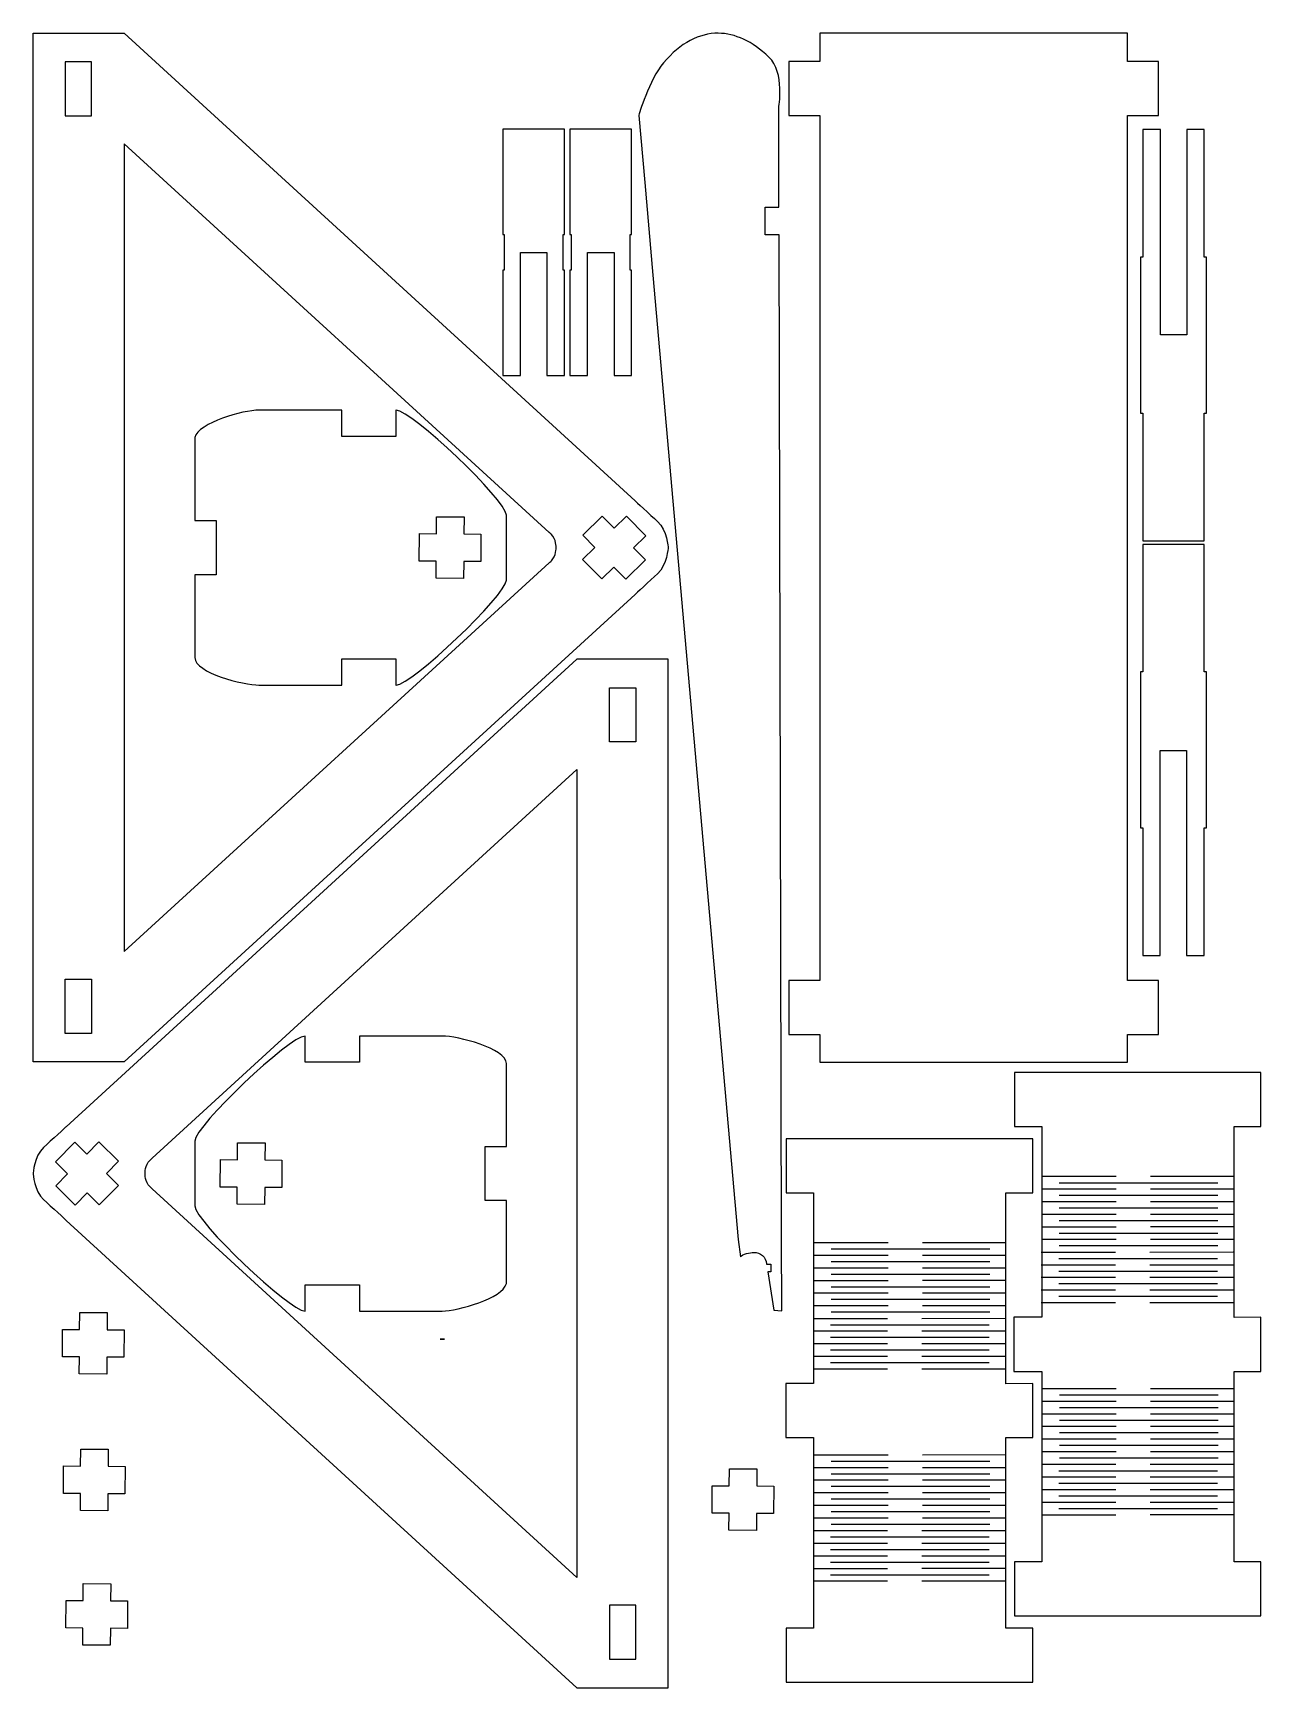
# Model space of a CAD drawing. Extents: x 0.1 to 8.8, y 0.1 to 11.9.
import ezdxf

# ---------------------------------------------------------------- set-up
doc = ezdxf.new("R2010")
doc.units = 0
doc.layers.add('Layer_1', color=7, linetype='CONTINUOUS')

msp = doc.modelspace()

# ---------------------------------------------------------------- linework, layer by layer
at = {"layer": 'Layer_1', "color": 3}
for p, q in [((0.069435, 11.859099), (0.297623, 11.859099)), ((0.069435, 8.208906), (0.069435, 11.859099)), ((0.297623, 11.859099), (0.717055, 11.859099)), ((0.717055, 11.859099), (4.342242, 8.541285)), ((4.933051, 11.859093), (4.933051, 11.859093)), ((7.83935, 11.858465), (5.653284, 11.858465)), ((5.653284, 11.858465), (5.653284, 11.65887)), ((7.83935, 11.65887), (7.83935, 11.858465)), ((0.485071, 11.656051), (0.297622, 11.656051)), ((0.297622, 11.656051), (0.297622, 11.271977)), ((0.485071, 11.271977), (0.485071, 11.656051)), ((5.653284, 11.65887), (5.433258, 11.65887)), ((5.433258, 11.65887), (5.433258, 11.275164)), ((8.059376, 11.65887), (7.83935, 11.65887)), ((8.059376, 11.275164), (8.059376, 11.65887)), ((4.368793, 11.275998), (4.410851, 10.800716)), ((5.364084, 10.624089), (5.362283, 11.33049)), ((5.433258, 11.275164), (5.653284, 11.275164)), ((5.653284, 11.275164), (5.653284, 5.137018)), ((7.83935, 5.137018), (7.83935, 11.275164)), ((7.83935, 11.275164), (8.059376, 11.275164)), ((0.297622, 11.271977), (0.485071, 11.271977)), ((3.841186, 11.179513), (3.403875, 11.179513)), ((3.403875, 11.179513), (3.403875, 10.430514)), ((3.841186, 10.430514), (3.841186, 11.179513)), ((4.318045, 11.179513), (3.880733, 11.179513)), ((3.880733, 11.179513), (3.880733, 10.430514)), ((4.318045, 10.430514), (4.318045, 11.179513)), ((8.071887, 11.175549), (7.947413, 11.175549)), ((7.947413, 11.175549), (7.947413, 10.269244)), ((8.071887, 9.719724), (8.071887, 11.175549)), ((8.383358, 11.175549), (8.258884, 11.175549)), ((8.258884, 11.175549), (8.258884, 9.719724)), ((8.383358, 10.269244), (8.383358, 11.175549)), ((3.732456, 8.31702), (0.717055, 11.075401)), ((0.717055, 11.075401), (0.717055, 8.208906)), ((4.410851, 10.800716), (4.469184, 10.141819)), ((5.266775, 10.428971), (5.266775, 10.624089)), ((5.266775, 10.624089), (5.364084, 10.624089)), ((3.403875, 10.430514), (3.413045, 10.430514)), ((3.413045, 10.430514), (3.413045, 10.178625)), ((3.832016, 10.178625), (3.832016, 10.430514)), ((3.832016, 10.430514), (3.841186, 10.430514)), ((3.880733, 10.430514), (3.889904, 10.430514)), ((3.889904, 10.430514), (3.889904, 10.178625)), ((4.308874, 10.178625), (4.308874, 10.430514)), ((4.308874, 10.430514), (4.318045, 10.430514)), ((5.364627, 10.428971), (5.266775, 10.428971)), ((5.382943, 3.31428), (5.364627, 10.428971)), ((3.528248, 9.429627), (3.528248, 10.302347)), ((3.528248, 10.302347), (3.71624, 10.302347)), ((3.71624, 10.302347), (3.71624, 9.429627)), ((4.005106, 9.429627), (4.005106, 10.302347)), ((4.005106, 10.302347), (4.193099, 10.302347)), ((4.193099, 10.302347), (4.193099, 9.429627)), ((7.947413, 10.269244), (7.930523, 10.269244)), ((7.930523, 10.269244), (7.930523, 9.163321)), ((8.399306, 10.269244), (8.383358, 10.269244)), ((8.399306, 9.163321), (8.399306, 10.269244)), ((3.413045, 10.178625), (3.403875, 10.178625)), ((3.403875, 10.178625), (3.403875, 9.429627)), ((3.841186, 10.178625), (3.832016, 10.178625)), ((3.841186, 9.429627), (3.841186, 10.178625)), ((3.889904, 10.178625), (3.880733, 10.178625)), ((3.880733, 10.178625), (3.880733, 9.429627)), ((4.318045, 10.178625), (4.308874, 10.178625)), ((4.318045, 9.429627), (4.318045, 10.178625)), ((4.469184, 10.141819), (5.074913, 3.29822)), ((8.258884, 9.719724), (8.071887, 9.719724)), ((3.403875, 9.429627), (3.528248, 9.429627)), ((3.71624, 9.429627), (3.841186, 9.429627)), ((3.841186, 9.429627), (3.841186, 9.429627)), ((3.880733, 9.429627), (4.005106, 9.429627)), ((4.193099, 9.429627), (4.318045, 9.429627)), ((4.318045, 9.429627), (4.318045, 9.429627)), ((2.261185, 9.184617), (1.67266, 9.184617)), ((2.261185, 8.998193), (2.261185, 9.184617)), ((2.646652, 9.184617), (2.645505, 9.184617)), ((2.645505, 9.184617), (2.645505, 8.998193)), ((7.930523, 9.163321), (7.947413, 9.163321)), ((7.947413, 9.163321), (7.947413, 8.25759)), ((8.383358, 8.25759), (8.383358, 9.163321)), ((8.383358, 9.163321), (8.399306, 9.163321)), ((1.217512, 8.989589), (1.217512, 8.401064)), ((2.645505, 8.998193), (2.261185, 8.998193)), ((1.217512, 8.401064), (1.368372, 8.401064)), ((1.368372, 8.401064), (1.368372, 8.016745)), ((2.932847, 8.307321), (2.933688, 8.427776)), ((2.933688, 8.427776), (3.128711, 8.426414)), ((3.128711, 8.426414), (3.12787, 8.30596)), ((3.429057, 7.978886), (3.429057, 8.438922)), ((3.971024, 8.295994), (4.109889, 8.432933)), ((4.109889, 8.432933), (4.194873, 8.346755)), ((4.194873, 8.346755), (4.28105, 8.431738)), ((4.28105, 8.431738), (4.417988, 8.292874)), ((2.810455, 8.113141), (2.811817, 8.308164)), ((2.811817, 8.308164), (2.811818, 8.308165)), ((2.811818, 8.308165), (2.932847, 8.307321)), ((3.12787, 8.30596), (3.248899, 8.305113)), ((3.248899, 8.305113), (3.247537, 8.11009)), ((4.056006, 8.209815), (3.971024, 8.295994)), ((4.417988, 8.292874), (4.331811, 8.20789)), ((8.382416, 8.231921), (7.946472, 8.231921)), ((7.946472, 8.231921), (7.946472, 7.326189)), ((7.947413, 8.25759), (8.383358, 8.25759)), ((8.382416, 7.326189), (8.382416, 8.231921)), ((0.069435, 4.558711), (0.069435, 8.208906)), ((0.717055, 8.208906), (0.717055, 5.342409)), ((2.931485, 8.112297), (2.810455, 8.113141)), ((2.930641, 7.991268), (2.931485, 8.112297)), ((3.126507, 8.110935), (3.125663, 7.989906)), ((3.247537, 8.11009), (3.126507, 8.110935)), ((3.970237, 8.125236), (4.056006, 8.209815)), ((4.107176, 7.986371), (3.970237, 8.125236)), ((4.416795, 8.121713), (4.277929, 7.984774)), ((4.331811, 8.20789), (4.416795, 8.121713)), ((0.717055, 5.342409), (3.732456, 8.10079)), ((1.368372, 8.016745), (1.217512, 8.016745)), ((1.217512, 8.016745), (1.217512, 7.42822)), ((3.125663, 7.989906), (2.930641, 7.991268)), ((4.192945, 8.070951), (4.107176, 7.986371)), ((4.277929, 7.984773), (4.192945, 8.070951)), ((4.342242, 7.876527), (0.717055, 4.558711)), ((4.277929, 7.984774), (4.277929, 7.984773)), ((3.929514, 7.417053), (0.304326, 4.099239)), ((2.261185, 7.233192), (2.261185, 7.419615)), ((2.261185, 7.419615), (2.645505, 7.419615)), ((2.645505, 7.419615), (2.645505, 7.233192)), ((4.348946, 7.417053), (3.929514, 7.417053)), ((4.577134, 7.417053), (4.348946, 7.417053)), ((4.577134, 3.76686), (4.577134, 7.417053)), ((7.946472, 7.326189), (7.930523, 7.326189)), ((7.930523, 7.326189), (7.930523, 6.220267)), ((8.399306, 7.326189), (8.382416, 7.326189)), ((8.399306, 6.220267), (8.399306, 7.326189)), ((1.67266, 7.233192), (2.261185, 7.233192)), ((2.645505, 7.233192), (2.646652, 7.233192)), ((4.161498, 7.214005), (4.348947, 7.214005)), ((4.161498, 6.829932), (4.161498, 7.214005)), ((4.348947, 7.214005), (4.348947, 6.829932)), ((4.348947, 6.829932), (4.161498, 6.829932)), ((8.070945, 5.313962), (8.070945, 6.769787)), ((8.070945, 6.769787), (8.257943, 6.769787)), ((8.257943, 6.769787), (8.257943, 5.313962)), ((0.914113, 3.874974), (3.929514, 6.633356)), ((3.929514, 6.633356), (3.929514, 3.76686)), ((7.930523, 6.220267), (7.946472, 6.220267)), ((7.946472, 6.220267), (7.946472, 5.313962)), ((8.382416, 5.313962), (8.382416, 6.220267)), ((8.382416, 6.220267), (8.399306, 6.220267)), ((7.946472, 5.313962), (8.070945, 5.313962)), ((8.257943, 5.313962), (8.382416, 5.313962)), ((0.297622, 4.761758), (0.297622, 5.145831)), ((0.297622, 5.145831), (0.485071, 5.145831)), ((0.485071, 5.145831), (0.485071, 4.761758)), ((5.653284, 5.137018), (5.433258, 5.137018)), ((5.433258, 5.137018), (5.433258, 4.753312)), ((8.059376, 5.137018), (7.83935, 5.137018)), ((8.059376, 4.753312), (8.059376, 5.137018)), ((0.485071, 4.761758), (0.297622, 4.761758)), ((2.001065, 4.742572), (1.999918, 4.742572)), ((2.001065, 4.556148), (2.001065, 4.742572)), ((2.973909, 4.742572), (2.385384, 4.742572)), ((2.385384, 4.742572), (2.385384, 4.556148)), ((5.433258, 4.753312), (5.653284, 4.753312)), ((5.433258, 4.753312), (5.433258, 4.753312)), ((5.653284, 4.753312), (5.653284, 4.558305)), ((7.83935, 4.558305), (7.83935, 4.753312)), ((7.83935, 4.753312), (8.059376, 4.753312)), ((0.297623, 4.558711), (0.069435, 4.558711)), ((0.717055, 4.558711), (0.297623, 4.558711)), ((2.385384, 4.556148), (2.001065, 4.556148)), ((3.429058, 3.959019), (3.429058, 4.547544)), ((5.653284, 4.558305), (7.83935, 4.558305)), ((7.229911, 4.483518), (7.035455, 4.483518)), ((7.035455, 4.483518), (7.035455, 4.099768)), ((8.595397, 4.48354), (7.229911, 4.483518)), ((8.785264, 4.48354), (8.595397, 4.48354)), ((8.785264, 4.099791), (8.785264, 4.48354)), ((1.217512, 3.996878), (1.217512, 3.536842)), ((5.610217, 4.013421), (5.415761, 4.013421)), ((5.415761, 4.013421), (5.415761, 3.629671)), ((6.975703, 4.013443), (5.610217, 4.013421)), ((7.165571, 4.013443), (6.975703, 4.013443)), ((7.035455, 4.099768), (7.229911, 4.099768)), ((7.165571, 3.629693), (7.165571, 4.013443)), ((7.229911, 4.099768), (7.229911, 2.746864)), ((8.595396, 2.745269), (8.595397, 4.099791)), ((8.595397, 4.099791), (8.785264, 4.099791)), ((0.365519, 3.989693), (0.228581, 3.850829)), ((0.451697, 3.90471), (0.365519, 3.989693)), ((0.53668, 3.990888), (0.451697, 3.90471)), ((0.675545, 3.853949), (0.53668, 3.990888)), ((1.520062, 3.864829), (1.520907, 3.985858)), ((1.520907, 3.985858), (1.715929, 3.984496)), ((1.715929, 3.984496), (1.715085, 3.863467)), ((3.278198, 3.5747), (3.278198, 3.959019)), ((3.278198, 3.959019), (3.429058, 3.959019)), ((0.228581, 3.850829), (0.314758, 3.765846)), ((0.314758, 3.765846), (0.229774, 3.679668)), ((0.590563, 3.76777), (0.675545, 3.853949)), ((0.676332, 3.68319), (0.590563, 3.76777)), ((1.397671, 3.670651), (1.399033, 3.865674)), ((1.399033, 3.865674), (1.520062, 3.864829)), ((1.715085, 3.863467), (1.836114, 3.862623)), ((1.836114, 3.862623), (1.834752, 3.6676)), ((3.929514, 3.76686), (3.929514, 0.900363)), ((4.577134, 0.116665), (4.577134, 3.76686)), ((0.229774, 3.679668), (0.36864, 3.542728)), ((0.539393, 3.544326), (0.676332, 3.68319)), ((3.929514, 0.900363), (0.914113, 3.658744)), ((1.5187, 3.669804), (1.397671, 3.670651)), ((1.517859, 3.54935), (1.5187, 3.669804)), ((1.713723, 3.668443), (1.712881, 3.547988)), ((1.834752, 3.667598), (1.713723, 3.668443)), ((1.834752, 3.6676), (1.834752, 3.667598)), ((7.758048, 3.744922), (7.230079, 3.744844)), ((7.758049, 3.655204), (7.230079, 3.655148)), ((8.480427, 3.699557), (7.353721, 3.69959)), ((8.592826, 3.745796), (8.001698, 3.744942)), ((8.592826, 3.655484), (8.001698, 3.655406)), ((0.36864, 3.542728), (0.453624, 3.628906)), ((0.36864, 3.542728), (0.36864, 3.542728)), ((0.453624, 3.628906), (0.539393, 3.544326)), ((1.712881, 3.547988), (1.517859, 3.54935)), ((3.429058, 3.5747), (3.278198, 3.5747)), ((3.429058, 2.986175), (3.429058, 3.5747)), ((5.415761, 3.629671), (5.610217, 3.629671)), ((5.610217, 3.629671), (5.610217, 2.276767)), ((6.975703, 3.629693), (7.165571, 3.629693)), ((6.975703, 2.275172), (6.975703, 3.629693)), ((7.758049, 3.565916), (7.230079, 3.565861)), ((8.480427, 3.610269), (7.353721, 3.610303)), ((8.592826, 3.566193), (8.001698, 3.566115)), ((0.304326, 3.434482), (3.929514, 0.116665)), ((7.758049, 3.476629), (7.230079, 3.476573)), ((8.480427, 3.520992), (7.353721, 3.521025)), ((8.480427, 3.431698), (7.353721, 3.431731)), ((8.592826, 3.476902), (8.001698, 3.476893)), ((5.074913, 3.29822), (5.090039, 3.176215)), ((5.385221, 2.793056), (5.382943, 3.31428)), ((7.758049, 3.387342), (7.230079, 3.387286)), ((7.758049, 3.298055), (7.230079, 3.297999)), ((8.480427, 3.342404), (7.353721, 3.342437)), ((8.592826, 3.387612), (8.001698, 3.387534)), ((8.592826, 3.298321), (8.001698, 3.298243)), ((6.138355, 3.274825), (5.610385, 3.274747)), ((6.138355, 3.185106), (5.610385, 3.185051)), ((6.860734, 3.22946), (5.734027, 3.229493)), ((6.973133, 3.275699), (6.382005, 3.274845)), ((6.973133, 3.185387), (6.382005, 3.185309)), ((7.754093, 3.207048), (7.226123, 3.20697)), ((8.480427, 3.25311), (7.353721, 3.253143)), ((8.588871, 3.207921), (7.997743, 3.207068)), ((5.275109, 3.126714), (5.27576, 3.122635)), ((5.27576, 3.122635), (5.307248, 3.122635)), ((5.307248, 3.068859), (5.284375, 3.068859)), ((5.284375, 3.068859), (5.327995, 2.796311)), ((5.307248, 3.122635), (5.307248, 3.068859)), ((6.138355, 3.095819), (5.610385, 3.095764)), ((6.860734, 3.140172), (5.734027, 3.140206)), ((6.973133, 3.096096), (6.382005, 3.096018)), ((7.754093, 3.117329), (7.226123, 3.117274)), ((8.476472, 3.161683), (7.349765, 3.161716)), ((8.476472, 3.072395), (7.349765, 3.072429)), ((8.588871, 3.11761), (7.997743, 3.117532)), ((2.001065, 2.791147), (2.001065, 2.977571)), ((2.001065, 2.977571), (2.385384, 2.977571)), ((2.385384, 2.977571), (2.385384, 2.791147)), ((6.138355, 3.006532), (5.610385, 3.006476)), ((6.860734, 3.050895), (5.734027, 3.050928)), ((6.860734, 2.961601), (5.734027, 2.961634)), ((6.973133, 3.006805), (6.382005, 3.006795)), ((7.754093, 3.028042), (7.226123, 3.027987)), ((7.754093, 2.938755), (7.226123, 2.9387)), ((8.476472, 2.983118), (7.349765, 2.983151)), ((8.588871, 3.028319), (7.997743, 3.028241)), ((8.588871, 2.939028), (7.997743, 2.939018)), ((6.138355, 2.917244), (5.610385, 2.917189)), ((6.138355, 2.827957), (5.610385, 2.827902)), ((6.860734, 2.872307), (5.734027, 2.87234)), ((6.973133, 2.917514), (6.382005, 2.917437)), ((6.973133, 2.828224), (6.382005, 2.828146)), ((7.754093, 2.849468), (7.226123, 2.849412)), ((8.476472, 2.893824), (7.349765, 2.893857)), ((8.588871, 2.849738), (7.997743, 2.84966)), ((0.39979, 2.660047), (0.400634, 2.781075)), ((0.400634, 2.781075), (0.595656, 2.779713)), ((0.595656, 2.779713), (0.594812, 2.658684)), ((1.999918, 2.791147), (2.001065, 2.791147)), ((2.385384, 2.791147), (2.973909, 2.791147)), ((5.327995, 2.796311), (5.385221, 2.793056)), ((6.134399, 2.736951), (5.60643, 2.736873)), ((6.860734, 2.783013), (5.734027, 2.783046)), ((6.969177, 2.737824), (6.378049, 2.736971)), ((7.229911, 2.746864), (7.032203, 2.746842)), ((7.032203, 2.746842), (7.032203, 2.36266)), ((8.785264, 2.746885), (8.595396, 2.745269)), ((8.785264, 2.362682), (8.785264, 2.746885)), ((0.277398, 2.465868), (0.27876, 2.660891)), ((0.27876, 2.660891), (0.39979, 2.660047)), ((0.594812, 2.658684), (0.715842, 2.65784)), ((0.715842, 2.65784), (0.71448, 2.462817)), ((2.959311, 2.59262), (2.989431, 2.59262)), ((2.989431, 2.59262), (2.959311, 2.59262)), ((2.959311, 2.59262), (2.959311, 2.59262)), ((2.989431, 2.59262), (2.989431, 2.59262)), ((6.134401, 2.647232), (5.60643, 2.647177)), ((6.856778, 2.691586), (5.730072, 2.691619)), ((6.856778, 2.602298), (5.730072, 2.602332)), ((6.969177, 2.647513), (6.378049, 2.647435)), ((6.134401, 2.557945), (5.60643, 2.55789)), ((6.134401, 2.468658), (5.60643, 2.468603)), ((6.856778, 2.513021), (5.730072, 2.513054)), ((6.969177, 2.558222), (6.378049, 2.558144)), ((6.969177, 2.468931), (6.378049, 2.468921)), ((0.398427, 2.465021), (0.277398, 2.465868)), ((0.397586, 2.344567), (0.398427, 2.465021)), ((0.59345, 2.46366), (0.592608, 2.343205)), ((0.714479, 2.462816), (0.59345, 2.46366)), ((0.71448, 2.462817), (0.714479, 2.462816)), ((6.134401, 2.37937), (5.60643, 2.379315)), ((6.856778, 2.423727), (5.730072, 2.42376)), ((6.969177, 2.37964), (6.378049, 2.379563)), ((7.032203, 2.36266), (7.229911, 2.36266)), ((7.229911, 2.36266), (7.229911, 1.011778)), ((8.595397, 1.011801), (8.595397, 2.362683)), ((8.595397, 2.362683), (8.785264, 2.362682)), ((0.592608, 2.343205), (0.397586, 2.344567)), ((5.610217, 2.276767), (5.412509, 2.276745)), ((5.412509, 2.276745), (5.412509, 1.892563)), ((7.165571, 2.276787), (6.975703, 2.275172)), ((7.165571, 1.892585), (7.165571, 2.276787)), ((7.758674, 2.239034), (7.230704, 2.238956)), ((8.593452, 2.239908), (8.002324, 2.239054)), ((7.758674, 2.149316), (7.230704, 2.14926)), ((8.481053, 2.193669), (7.354346, 2.193702)), ((8.593452, 2.149596), (8.002324, 2.149518)), ((7.758674, 2.060029), (7.230704, 2.059973)), ((8.481053, 2.104382), (7.354346, 2.104415)), ((8.481053, 2.015104), (7.354346, 2.015137)), ((8.593452, 2.060305), (8.002324, 2.060227)), ((5.412509, 1.892563), (5.610217, 1.892563)), ((5.610217, 1.892563), (5.610217, 0.541681)), ((6.975703, 0.541703), (6.975703, 1.892586)), ((6.975703, 1.892586), (7.165571, 1.892585)), ((7.758674, 1.970741), (7.230704, 1.970685)), ((7.758674, 1.881454), (7.230704, 1.881398)), ((8.481053, 1.92581), (7.354346, 1.925843)), ((8.593452, 1.971014), (8.002324, 1.971005)), ((8.593452, 1.881724), (8.002324, 1.881646)), ((0.407059, 1.690829), (0.407904, 1.811858)), ((0.407904, 1.811858), (0.602926, 1.810496)), ((0.602926, 1.810496), (0.602082, 1.689467)), ((6.138981, 1.768937), (5.611011, 1.768859)), ((6.973758, 1.769811), (6.382631, 1.768957)), ((7.758674, 1.792167), (7.230704, 1.792111)), ((8.481053, 1.836516), (7.354346, 1.836549)), ((8.593452, 1.792433), (8.002324, 1.792356)), ((0.284668, 1.496651), (0.28603, 1.691674)), ((0.28603, 1.691674), (0.407059, 1.690829)), ((0.602082, 1.689467), (0.723111, 1.688623)), ((0.723111, 1.688623), (0.721749, 1.493599)), ((5.0116, 1.550968), (5.012444, 1.671997)), ((5.012444, 1.671997), (5.207466, 1.670635)), ((5.207466, 1.670635), (5.206622, 1.549606)), ((6.138981, 1.679219), (5.611011, 1.679163)), ((6.861359, 1.723572), (5.734653, 1.723605)), ((6.973758, 1.679499), (6.382631, 1.679421)), ((7.754719, 1.70116), (7.226749, 1.701083)), ((8.477098, 1.655795), (7.350391, 1.655828)), ((8.481053, 1.747222), (7.354346, 1.747255)), ((8.589496, 1.702034), (7.998369, 1.70118)), ((4.889208, 1.356789), (4.89057, 1.551812)), ((4.89057, 1.551812), (5.0116, 1.550968)), ((5.206622, 1.549606), (5.327652, 1.548761)), ((5.327652, 1.548761), (5.32629, 1.353738)), ((6.138981, 1.589931), (5.611011, 1.589876)), ((6.861359, 1.634284), (5.734653, 1.634318)), ((6.861359, 1.545007), (5.734653, 1.54504)), ((6.973758, 1.590208), (6.382631, 1.59013)), ((7.754719, 1.611442), (7.226749, 1.611386)), ((8.477098, 1.566508), (7.350391, 1.566541)), ((8.589496, 1.611722), (7.998369, 1.611644)), ((0.405697, 1.495804), (0.284668, 1.496651)), ((0.404856, 1.37535), (0.405697, 1.495804)), ((0.600719, 1.494443), (0.599878, 1.373988)), ((0.721749, 1.493598), (0.600719, 1.494443)), ((0.721749, 1.493599), (0.721749, 1.493598)), ((6.138981, 1.500644), (5.611011, 1.500588)), ((6.138981, 1.411357), (5.611011, 1.411301)), ((6.861359, 1.455713), (5.734653, 1.455746)), ((6.973758, 1.500917), (6.382631, 1.500908)), ((6.973758, 1.411627), (6.382631, 1.411549)), ((7.754719, 1.522155), (7.226749, 1.522099)), ((7.754719, 1.432867), (7.226749, 1.432812)), ((8.477098, 1.47723), (7.350391, 1.477264)), ((8.589496, 1.522431), (7.998369, 1.522353)), ((8.589496, 1.43314), (7.998369, 1.433131)), ((0.599878, 1.373988), (0.404856, 1.37535)), ((5.010237, 1.355943), (4.889208, 1.356789)), ((5.009396, 1.235488), (5.010237, 1.355943)), ((5.20526, 1.354581), (5.204418, 1.234126)), ((5.326289, 1.353737), (5.20526, 1.354581)), ((5.32629, 1.353738), (5.326289, 1.353737)), ((6.138981, 1.32207), (5.611011, 1.322014)), ((6.861359, 1.366419), (5.734653, 1.366452)), ((6.973758, 1.322336), (6.382631, 1.322259)), ((7.754719, 1.34358), (7.226749, 1.343524)), ((8.477098, 1.387936), (7.350391, 1.38797)), ((8.589496, 1.34385), (7.998369, 1.343772)), ((5.204418, 1.234126), (5.009396, 1.235488)), ((6.135026, 1.231063), (5.607056, 1.230986)), ((6.857404, 1.185698), (5.730698, 1.185731)), ((6.861359, 1.277125), (5.734653, 1.277158)), ((6.969803, 1.231937), (6.378675, 1.231083)), ((6.135026, 1.141345), (5.607056, 1.141289)), ((6.857404, 1.09641), (5.730698, 1.096444)), ((6.969803, 1.141625), (6.378675, 1.141547)), ((6.135026, 1.052057), (5.607056, 1.052002)), ((6.135026, 0.96277), (5.607056, 0.962715)), ((6.857404, 1.007133), (5.730698, 1.007166)), ((6.969803, 1.052334), (6.378675, 1.052256)), ((6.969803, 0.963043), (6.378675, 0.963033)), ((7.229911, 1.011778), (7.035455, 1.011778)), ((7.035455, 1.011778), (7.035455, 0.628029)), ((8.785264, 1.011801), (8.595397, 1.011801)), ((8.785264, 0.628051), (8.785264, 1.011801)), ((0.424722, 0.736161), (0.425566, 0.85719)), ((0.425566, 0.85719), (0.620588, 0.855828)), ((0.620588, 0.855828), (0.619744, 0.734799)), ((6.135026, 0.873483), (5.607056, 0.873427)), ((6.857404, 0.917839), (5.730698, 0.917872)), ((6.969803, 0.873753), (6.378675, 0.873675)), ((0.30233, 0.541982), (0.303692, 0.737005)), ((0.303692, 0.737005), (0.424722, 0.736161)), ((0.619744, 0.734799), (0.740774, 0.733954)), ((0.740774, 0.733954), (0.739412, 0.538931)), ((4.348947, 0.703786), (4.161498, 0.703786)), ((4.161498, 0.703786), (4.161498, 0.319713)), ((4.348947, 0.319713), (4.348947, 0.703786)), ((7.035455, 0.628029), (7.229911, 0.628029)), ((7.229911, 0.628029), (8.595397, 0.628051)), ((8.595397, 0.628051), (8.785264, 0.628051)), ((0.423359, 0.541136), (0.30233, 0.541982)), ((0.422518, 0.420681), (0.423359, 0.541136)), ((0.618382, 0.539774), (0.61754, 0.419319)), ((0.739411, 0.53893), (0.618382, 0.539774)), ((0.739412, 0.538931), (0.739411, 0.53893)), ((5.610217, 0.541681), (5.415761, 0.541681)), ((5.415761, 0.541681), (5.415761, 0.157932)), ((7.165571, 0.541703), (6.975703, 0.541703)), ((7.165571, 0.157954), (7.165571, 0.541703)), ((0.61754, 0.419319), (0.422518, 0.420681)), ((4.161498, 0.319713), (4.348947, 0.319713)), ((5.415761, 0.157932), (5.610217, 0.157932)), ((5.610217, 0.157932), (6.975703, 0.157954)), ((6.975703, 0.157954), (7.165571, 0.157954)), ((3.929514, 0.116665), (4.348946, 0.116665)), ((4.348946, 0.116665), (4.577134, 0.116665))]:
    msp.add_line(p, q, dxfattribs=at)
for points in [[(4.933051, 11.859093), (4.797604, 11.860139), (4.665378, 11.79023), (4.545464, 11.65)], [(5.292882, 11.690148), (5.174587, 11.802), (5.052564, 11.85817), (4.933051, 11.859093)], [(4.545464, 11.65), (4.442553, 11.529652), (4.368793, 11.275998), (4.368793, 11.275998)], [(5.362283, 11.33049), (5.362283, 11.33049), (5.407512, 11.58176), (5.292882, 11.690148)], [(1.67266, 9.184617), (1.564565, 9.184617), (1.240844, 9.095136), (1.217512, 8.989589)], [(3.429057, 8.438922), (3.429057, 8.547018), (2.754747, 9.184617), (2.646652, 9.184617)], [(4.342242, 8.541285), (4.342242, 8.541285), (4.44936, 8.443249), (4.502919, 8.394231)], [(4.502919, 8.394231), (4.570362, 8.332507), (4.577135, 8.208906), (4.577135, 8.208906)], [(3.748879, 8.301998), (3.743405, 8.307005), (3.732456, 8.31702), (3.732456, 8.31702)], [(3.782413, 8.208906), (3.782413, 8.208906), (3.782746, 8.271017), (3.748879, 8.301998)], [(3.732456, 8.10079), (3.732456, 8.10079), (3.743405, 8.110806), (3.748879, 8.115814)], [(3.748879, 8.115814), (3.782746, 8.146794), (3.782413, 8.208906), (3.782413, 8.208906)], [(4.577135, 8.208906), (4.577135, 8.208906), (4.570362, 8.085305), (4.502919, 8.023579)], [(4.502919, 8.023579), (4.44936, 7.974562), (4.342242, 7.876527), (4.342242, 7.876527)], [(2.646652, 7.233192), (2.754747, 7.233192), (3.429057, 7.870791), (3.429057, 7.978886)], [(1.217512, 7.42822), (1.217512, 7.320124), (1.564565, 7.233192), (1.67266, 7.233192)], [(1.999918, 4.742572), (1.891822, 4.742572), (1.217512, 4.104973), (1.217512, 3.996878)], [(3.429058, 4.547544), (3.429058, 4.65564), (3.082005, 4.742572), (2.973909, 4.742572)], [(0.304326, 4.099239), (0.304326, 4.099239), (0.197209, 4.001204), (0.14365, 3.952185)], [(0.14365, 3.952185), (0.076207, 3.890461), (0.069434, 3.76686), (0.069434, 3.76686)], [(0.069434, 3.76686), (0.069434, 3.76686), (0.076207, 3.643259), (0.14365, 3.581533)], [(0.864155, 3.76686), (0.864155, 3.76686), (0.863823, 3.828972), (0.89769, 3.859952)], [(0.89769, 3.673768), (0.863823, 3.704749), (0.864155, 3.76686), (0.864155, 3.76686)], [(0.89769, 3.859952), (0.903164, 3.86496), (0.914113, 3.874974), (0.914113, 3.874974)], [(0.914113, 3.658744), (0.914113, 3.658744), (0.903164, 3.668761), (0.89769, 3.673768)], [(0.14365, 3.581533), (0.197209, 3.532517), (0.304326, 3.434482), (0.304326, 3.434482)], [(1.217512, 3.536842), (1.217512, 3.428746), (1.891822, 2.791147), (1.999918, 2.791147)], [(5.090039, 3.176215), (5.104496, 3.197324), (5.158089, 3.20555), (5.185612, 3.20701)], [(5.185612, 3.20701), (5.232552, 3.209498), (5.27262, 3.173654), (5.275109, 3.126714)], [(2.973909, 2.791147), (3.082005, 2.791147), (3.405725, 2.880627), (3.429058, 2.986175)]]:
    msp.add_open_spline(points, degree=3, dxfattribs=at)

doc.saveas('drawing.dxf')
